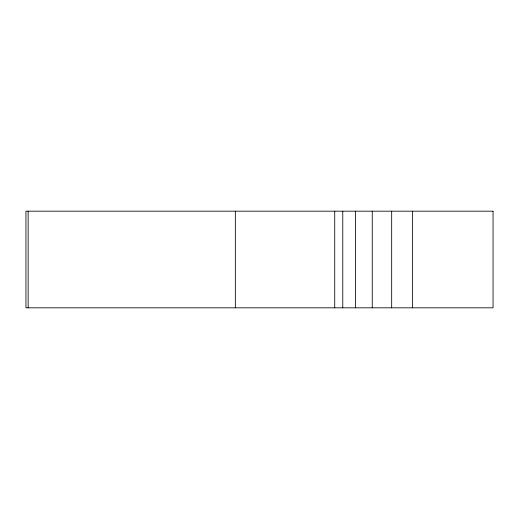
<?xml version="1.0" encoding="UTF-8"?>
<svg xmlns="http://www.w3.org/2000/svg" width="519" height="519" viewBox="0 0 519 519"><rect width="100%" height="100%" fill="white"/><g stroke="black" fill="none" stroke-linecap="round" stroke-linejoin="round"><path stroke-width="0.78" d="M412.514 211.181L412.514 307.819M391.67 211.181L391.67 307.819M372.246 211.181L372.246 307.819M355.567 211.181L355.567 307.819M342.774 211.181L342.774 307.819M334.723 211.181L334.723 307.819M235.341 211.181L235.341 307.819M28.143 211.181L28.143 307.819M493.05 211.181L25.95 211.181L25.95 307.819L493.05 307.819L493.05 211.181"/></g></svg>
